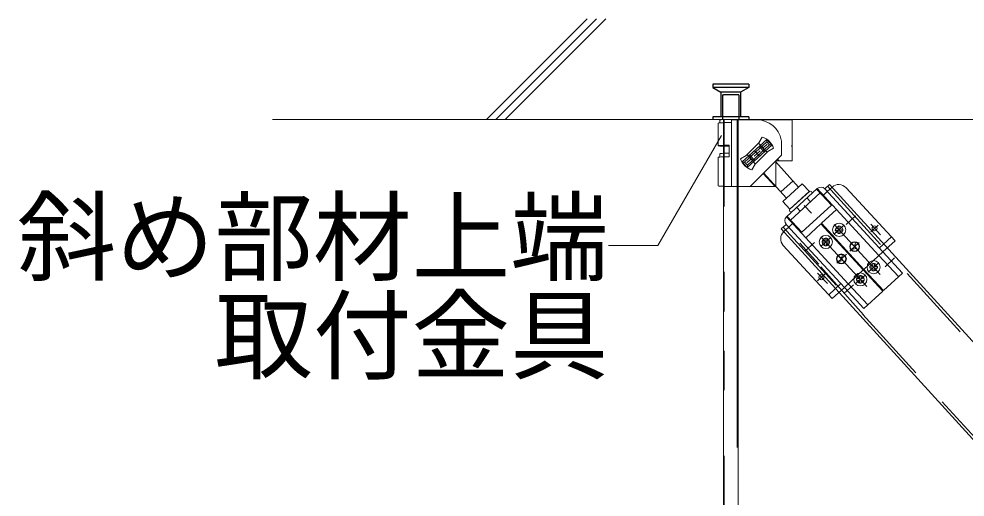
# Model space of a CAD drawing. Units: millimetres on the paper, with parts at other scales. Extents: x -195 to 195, y -140 to 138.
# Drawn here: x -118.09 to -103.68, y 26.01 to 33.3 of the extents above; entities that cross this region are included whole.
import ezdxf
from ezdxf.enums import TextEntityAlignment as Align

# ---------------------------------------------------------------- set-up
doc = ezdxf.new("R2010")
doc.units = ezdxf.units.MM
for name, pattern in [('CHAIN1', [8, 5, -1, 1, -1]), ('DASHED1', [1.8, 1.2, -0.6]), ('DOUBLE_CHAIN1', [8.8, 5, -1, 0.6, -0.6, 0.6, -1])]:
    doc.linetypes.add(name, pattern=pattern)
for name, color, linetype, lineweight in [('7-1_吊り材', 7, 'Continuous', 18), ('7-4_ブレース・補強材', 3, 'DASHED1', 18), ('7-5_寸法', 4, 'Continuous', 9), ('7-6_文字', 3, 'Continuous', 18), ('7-9_躯体他', 4, 'Continuous', 9), ('7-C_ビス・アンカーボルト・強調図形', 2, 'Continuous', 25)]:
    doc.layers.add(name, color=color, linetype=linetype, lineweight=lineweight)
doc.styles.add('ＭＳ ゴシック', font='')
doc.styles.get('ＭＳ ゴシック').set_extended_font_data('MS Gothic')

msp = doc.modelspace()

# ---------------------------------------------------------------- linework, layer by layer
at = {"layer": '7-1_吊り材'}
for p, q in [((-107.362, 31.766), (-107.362, 21.64)), ((-107.137, 31.766), (-107.137, 21.64))]:
    msp.add_line(p, q, dxfattribs=at)
at = {"layer": '7-1_吊り材', "linetype": 'DOUBLE_CHAIN1'}
for p, q in [((-107.348, 21.64), (-107.348, 31.766)), ((-107.151, 31.766), (-107.151, 21.64))]:
    msp.add_line(p, q, dxfattribs=at)
at = {"layer": '7-4_ブレース・補強材'}
for p, q in [((-105.774, 30.748), (-96.029, 20.038)), ((-106.451, 30.124), (-96.709, 19.419))]:
    msp.add_line(p, q, dxfattribs=at)
at = {"layer": '7-4_ブレース・補強材', "color": 4, "linetype": 'Continuous', "lineweight": 9}
for p, q in [((-106.196, 29.88), (-105.91, 29.558)), ((-105.876, 29.519), (-105.226, 28.786))]:
    msp.add_line(p, q, dxfattribs=at)
at = {"layer": '7-5_寸法', "color": 3, "lineweight": 18}
for p, q in [((-105.745, 30.775), (-95.999, 20.065)), ((-106.48, 30.097), (-96.739, 19.392))]:
    msp.add_line(p, q, dxfattribs=at)
at = {"layer": '7-6_文字'}
for p, q in [((-107.442, 31.708), (-107.442, 31.363)), ((-107.417, 31.758), (-107.417, 31.712)), ((-107.328, 31.766), (-107.378, 31.766)), ((-107.362, 31.703), (-107.362, 31.703)), ((-107.237, 31.766), (-107.328, 31.766)), ((-107.237, 31.766), (-107.137, 31.766)), ((-107.237, 31.758), (-106.849, 31.758)), ((-107.237, 30.79), (-107.237, 31.717)), ((-106.849, 31.758), (-106.312, 31.758)), ((-106.312, 31.134), (-106.312, 31.758)), ((-107.074, 31.117), (-106.7, 31.457)), ((-107.038, 31.116), (-106.702, 31.422)), ((-106.819, 31.41), (-107.014, 31.216)), ((-106.819, 31.41), (-106.77, 31.496)), ((-106.702, 31.422), (-106.7, 31.457)), ((-106.7, 31.457), (-106.625, 31.374)), ((-107.274, 31.372), (-107.273, 31.197)), ((-106.625, 31.374), (-106.998, 31.034)), ((-106.849, 31.246), (-106.891, 31.292)), ((-106.685, 31.276), (-106.879, 31.081)), ((-106.849, 31.246), (-106.803, 31.288)), ((-106.822, 31.399), (-106.692, 31.261)), ((-106.757, 31.33), (-106.694, 31.387)), ((-106.685, 31.276), (-106.599, 31.325)), ((-106.66, 31.376), (-106.625, 31.374)), ((-106.474, 31.222), (-106.474, 31.383)), ((-106.312, 31.371), (-106.319, 31.371)), ((-106.312, 31.134), (-106.312, 31.346)), ((-107.442, 31.188), (-107.442, 30.752)), ((-107.417, 31.243), (-107.417, 31.192)), ((-107.014, 31.216), (-107.099, 31.166)), ((-107.004, 31.233), (-106.879, 31.089)), ((-106.942, 31.161), (-107.004, 31.104)), ((-106.474, 31.221), (-106.952, 30.744)), ((-106.849, 31.246), (-106.895, 31.204)), ((-106.849, 31.246), (-106.807, 31.199)), ((-106.569, 31.123), (-106.215, 30.735)), ((-106.312, 31.134), (-106.562, 31.134)), ((-106.562, 31.134), (-106.562, 30.744)), ((-106.513, 31.134), (-106.538, 31.157)), ((-107.038, 31.116), (-107.074, 31.117)), ((-106.998, 31.034), (-107.074, 31.117)), ((-106.996, 31.069), (-107.038, 31.116)), ((-106.996, 31.069), (-106.998, 31.034)), ((-106.879, 31.081), (-106.929, 30.995)), ((-106.575, 30.744), (-106.754, 30.942)), ((-106.749, 30.95), (-106.4, 30.566)), ((-107.237, 30.744), (-107.237, 30.79)), ((-107.237, 30.744), (-106.562, 30.744)), ((-106.484, 30.659), (-106.299, 30.827)), ((-106.16, 30.785), (-106.456, 30.516)), ((-105.932, 30.711), (-106.401, 30.28)), ((-106.052, 30.667), (-106.16, 30.785)), ((-105.941, 30.703), (-105.717, 30.46)), ((-105.745, 30.775), (-105.819, 30.707)), ((-105.819, 30.707), (-104.933, 29.745)), ((-105.705, 30.733), (-105.78, 30.665)), ((-105.493, 30.724), (-104.748, 29.915)), ((-106.348, 30.398), (-106.052, 30.667)), ((-106.347, 30.397), (-106.053, 30.668)), ((-105.877, 30.653), (-105.887, 30.644)), ((-105.877, 30.653), (-104.992, 29.691)), ((-106.348, 30.398), (-106.456, 30.516)), ((-105.717, 30.46), (-106.168, 30.045)), ((-106.129, 30.455), (-106.022, 30.336)), ((-106.391, 30.288), (-106.168, 30.045)), ((-105.639, 30.393), (-105.868, 30.182)), ((-106.405, 30.166), (-106.48, 30.097)), ((-106.441, 30.056), (-106.366, 30.124)), ((-106.405, 30.166), (-105.519, 29.205)), ((-106.375, 30.133), (-106.366, 30.124)), ((-106.346, 30.221), (-106.337, 30.229)), ((-106.346, 30.221), (-105.46, 29.259)), ((-106.316, 30.188), (-106.307, 30.178)), ((-106.107, 29.961), (-105.878, 30.173)), ((-105.231, 29.471), (-105.878, 30.173)), ((-105.221, 29.479), (-105.868, 30.182)), ((-105.609, 30.141), (-105.611, 30.109)), ((-105.609, 30.141), (-105.584, 30.14)), ((-105.584, 30.14), (-105.586, 30.107)), ((-105.656, 30.098), (-105.657, 30.073)), ((-105.657, 30.073), (-105.625, 30.072)), ((-105.656, 30.098), (-105.624, 30.097)), ((-105.613, 30.059), (-105.614, 30.026)), ((-105.614, 30.026), (-105.589, 30.025)), ((-105.588, 30.058), (-105.589, 30.025)), ((-105.575, 30.069), (-105.542, 30.068)), ((-105.574, 30.094), (-105.541, 30.093)), ((-105.541, 30.093), (-105.542, 30.068)), ((-106.449, 29.844), (-105.704, 29.035)), ((-105.858, 29.912), (-105.859, 29.887)), ((-105.859, 29.887), (-105.827, 29.885)), ((-105.858, 29.912), (-105.826, 29.91)), ((-105.815, 29.872), (-105.816, 29.84)), ((-105.816, 29.84), (-105.791, 29.839)), ((-105.811, 29.955), (-105.813, 29.922)), ((-105.811, 29.955), (-105.787, 29.954)), ((-105.79, 29.871), (-105.791, 29.839)), ((-105.787, 29.954), (-105.788, 29.921)), ((-105.777, 29.883), (-105.745, 29.882)), ((-105.776, 29.908), (-105.743, 29.907)), ((-105.743, 29.907), (-105.745, 29.882)), ((-105.362, 29.826), (-105.412, 29.871)), ((-105.362, 29.826), (-105.412, 29.78)), ((-105.396, 29.856), (-105.357, 29.85)), ((-105.362, 29.826), (-105.347, 29.891)), ((-105.362, 29.826), (-105.316, 29.776)), ((-104.933, 29.745), (-104.748, 29.915)), ((-105.564, 29.639), (-105.615, 29.684)), ((-105.564, 29.639), (-105.549, 29.705)), ((-105.412, 29.78), (-105.339, 29.8)), ((-104.933, 29.745), (-104.636, 29.423)), ((-105.564, 29.639), (-105.614, 29.594)), ((-105.614, 29.594), (-105.541, 29.614)), ((-105.598, 29.67), (-105.559, 29.663)), ((-105.564, 29.639), (-105.519, 29.59)), ((-105.084, 29.571), (-105.085, 29.539)), ((-105.084, 29.571), (-105.059, 29.57)), ((-105.059, 29.57), (-105.061, 29.537)), ((-105.231, 29.471), (-104.934, 29.149)), ((-105.131, 29.528), (-105.132, 29.503)), ((-105.132, 29.503), (-105.1, 29.502)), ((-105.131, 29.528), (-105.099, 29.527)), ((-105.088, 29.489), (-105.089, 29.456)), ((-105.089, 29.456), (-105.064, 29.455)), ((-105.063, 29.488), (-105.064, 29.455)), ((-105.05, 29.499), (-105.017, 29.498)), ((-105.049, 29.524), (-105.016, 29.523)), ((-105.016, 29.523), (-105.017, 29.498)), ((-104.636, 29.423), (-104.925, 29.158)), ((-105.333, 29.342), (-105.334, 29.317)), ((-105.334, 29.317), (-105.302, 29.315)), ((-105.333, 29.342), (-105.301, 29.34)), ((-105.29, 29.302), (-105.291, 29.27)), ((-105.291, 29.27), (-105.266, 29.269)), ((-105.286, 29.385), (-105.288, 29.352)), ((-105.286, 29.385), (-105.261, 29.384)), ((-105.265, 29.301), (-105.266, 29.269)), ((-105.261, 29.384), (-105.263, 29.351)), ((-105.252, 29.313), (-105.219, 29.312)), ((-105.251, 29.338), (-105.218, 29.337)), ((-105.218, 29.337), (-105.219, 29.312)), ((-105.704, 29.035), (-105.519, 29.205)), ((-105.519, 29.205), (-105.223, 28.883)), ((-105.223, 28.883), (-104.934, 29.149))]:
    msp.add_line(p, q, dxfattribs=at)
at = {"layer": '7-6_文字', "linetype": 'DASHED1'}
for p, q in [((-107.362, 31.766), (-107.362, 31.141)), ((-107.362, 31.752), (-107.362, 31.39)), ((-107.137, 31.766), (-107.137, 31.141)), ((-106.815, 31.353), (-106.739, 31.27)), ((-106.799, 31.367), (-106.723, 31.284)), ((-107.362, 31.238), (-107.361, 30.746)), ((-106.975, 31.207), (-106.899, 31.124)), ((-106.959, 31.222), (-106.883, 31.138)), ((-106.503, 30.791), (-106.503, 30.791)), ((-105.877, 30.653), (-105.932, 30.711)), ((-106.337, 30.229), (-105.887, 30.644)), ((-106.088, 30.567), (-106.034, 30.509)), ((-105.78, 30.665), (-105.839, 30.61)), ((-106.244, 30.424), (-106.19, 30.365)), ((-106.346, 30.221), (-106.401, 30.28)), ((-106.366, 30.124), (-106.307, 30.178)), ((-104.987, 29.804), (-104.802, 29.974)), ((-105.221, 29.479), (-104.933, 29.745)), ((-104.992, 29.691), (-104.695, 29.369)), ((-105.285, 29.53), (-105.276, 29.538)), ((-105.519, 29.205), (-105.231, 29.471)), ((-105.758, 29.093), (-105.573, 29.264)), ((-105.46, 29.259), (-105.164, 28.937))]:
    msp.add_line(p, q, dxfattribs=at)
at = {"layer": '7-6_文字', "color": 7}
for p, q in [((-107.388, 31.521), (-108.357, 29.842)), ((-108.357, 29.842), (-109.111, 29.842))]:
    msp.add_line(p, q, dxfattribs=at)
at = {"layer": '7-6_文字', "linetype": 'CHAIN1'}
for p, q in [((-105.493, 30.164), (-105.347, 30.298)), ((-105.674, 30.164), (-104.973, 29.404)), ((-105.672, 30.016), (-105.531, 30.146)), ((-105.117, 30.169), (-104.969, 30.008)), ((-105.116, 30.052), (-105.004, 30.155)), ((-105.876, 29.978), (-105.176, 29.217)), ((-105.871, 29.833), (-105.724, 29.968)), ((-106.119, 29.757), (-105.975, 29.89)), ((-105.435, 29.758), (-105.294, 29.888)), ((-105.634, 29.575), (-105.487, 29.711)), ((-105.006, 29.576), (-105.157, 29.437)), ((-104.9, 29.52), (-104.754, 29.655)), ((-105.928, 29.305), (-105.809, 29.413)), ((-105.926, 29.423), (-105.778, 29.263)), ((-105.346, 29.263), (-105.199, 29.398)), ((-105.526, 29.114), (-105.382, 29.246))]:
    msp.add_line(p, q, dxfattribs=at)
at = {"layer": '7-6_文字'}
for points in [[(-107.237, 31.717), (-107.272, 31.717), (-107.307, 31.716), (-107.339, 31.716), (-107.369, 31.715), (-107.394, 31.714), (-107.414, 31.713), (-107.429, 31.711), (-107.439, 31.71), (-107.442, 31.708)], [(-107.362, 31.752), (-107.349, 31.76), (-107.339, 31.765)], [(-107.237, 31.717), (-107.237, 31.758), (-107.237, 31.766)], [(-106.702, 31.422), (-106.66, 31.376), (-106.996, 31.069)], [(-107.275, 31.372), (-107.309, 31.371), (-107.341, 31.371), (-107.37, 31.37), (-107.395, 31.369), (-107.415, 31.367), (-107.43, 31.366), (-107.439, 31.364), (-107.442, 31.363), (-107.438, 31.361), (-107.429, 31.36), (-107.413, 31.358), (-107.392, 31.357), (-107.367, 31.356), (-107.337, 31.355), (-107.305, 31.355), (-107.275, 31.354)], [(-107.275, 31.368), (-107.295, 31.368), (-107.313, 31.367), (-107.329, 31.367), (-107.342, 31.366), (-107.352, 31.365), (-107.359, 31.364), (-107.362, 31.363), (-107.361, 31.362), (-107.356, 31.361), (-107.347, 31.36), (-107.336, 31.36), (-107.321, 31.359), (-107.304, 31.358), (-107.284, 31.358), (-107.275, 31.358)], [(-106.319, 31.371), (-106.319, 31.346), (-106.312, 31.346)], [(-107.273, 31.197), (-107.308, 31.196), (-107.34, 31.196), (-107.369, 31.195), (-107.394, 31.194), (-107.415, 31.192), (-107.43, 31.191), (-107.439, 31.189), (-107.442, 31.188)], [(-107.362, 31.238), (-107.349, 31.245), (-107.339, 31.251)], [(-105.231, 29.471), (-105.221, 29.479), (-104.925, 29.158)]]:
    msp.add_lwpolyline(points, dxfattribs=at)
at = {"layer": '7-6_文字', "linetype": 'DOUBLE_CHAIN1'}
msp.add_lwpolyline([(-107.237, 30.744), (-107.272, 30.744), (-107.307, 30.744), (-107.339, 30.745), (-107.368, 30.746), (-107.394, 30.747), (-107.414, 30.748), (-107.429, 30.75), (-107.442, 30.752)], dxfattribs=at)
at = {"layer": '7-6_文字'}
for centre, radius in [((-105.599, 30.083), 0.1), ((-105.599, 30.083), 0.0563), ((-105.059, 30.105), 0.0375), ((-105.801, 29.897), 0.1), ((-105.801, 29.897), 0.0563), ((-105.362, 29.826), 0.075), ((-105.362, 29.826), 0.075), ((-105.362, 29.826), 0.0675), ((-105.564, 29.639), 0.075), ((-105.564, 29.639), 0.075), ((-105.564, 29.639), 0.0675), ((-105.074, 29.513), 0.1), ((-105.074, 29.513), 0.0563), ((-105.868, 29.36), 0.0375), ((-105.276, 29.327), 0.1), ((-105.276, 29.327), 0.0563)]:
    msp.add_circle(centre, radius, dxfattribs=at)
for centre, radius, start, end in [((-107.282, 30.745), 1.022, 92.5588, 97.554), ((-106.849, 31.383), 0.375, 10.5472, 90), ((-106.849, 31.246), 0.263, 17.6267, 72.3739), ((-106.849, 31.383), 0.375, 0, 10.5472), ((-107.304, 30.48), 0.772, 87.7565, 98.3983), ((-106.849, 31.246), 0.263, 197.6258, 252.3738), ((-105.877, 30.653), 0.08, 42.6543, 132.6543), ((-105.604, 30.623), 0.15, 42.6543, 132.6543), ((-106.036, 30.649), 0.025, 312.5702, 132.5702), ((-106.346, 30.221), 0.08, 132.6543, 222.6543), ((-106.33, 30.379), 0.025, 132.5702, 312.5702), ((-106.339, 29.945), 0.15, 132.6543, 222.6543), ((-105.623, 30.109), 0.0125, 267.5701, 357.5702), ((-105.625, 30.059), 0.0125, 357.5702, 87.5701), ((-105.575, 30.057), 0.0125, 87.5701, 177.5702), ((-105.573, 30.107), 0.0125, 177.5702, 267.5702), ((-105.825, 29.923), 0.0125, 267.5701, 357.5702), ((-105.827, 29.873), 0.0125, 357.5702, 87.5701), ((-105.778, 29.871), 0.0125, 87.5701, 177.5702), ((-105.775, 29.921), 0.0125, 177.5702, 267.5702), ((-105.098, 29.539), 0.0125, 267.5701, 357.5702), ((-105.048, 29.537), 0.0125, 177.5702, 267.5702), ((-105.1, 29.489), 0.0125, 357.5702, 87.5701), ((-105.05, 29.487), 0.0125, 87.5701, 177.5702), ((-105.3, 29.353), 0.0125, 267.5701, 357.5702), ((-105.302, 29.303), 0.0125, 357.5702, 87.5701), ((-105.252, 29.301), 0.0125, 87.5701, 177.5702), ((-105.25, 29.351), 0.0125, 177.5702, 267.5702)]:
    msp.add_arc(centre, radius, start, end, dxfattribs=at)
at = {"layer": '7-9_躯体他'}
for p, q in [((-109.437, 33.296), (-110.967, 31.766)), ((-109.294, 33.297), (-110.826, 31.766)), ((-109.153, 33.297), (-110.684, 31.766)), ((-114.225, 31.766), (-55.735, 31.766))]:
    msp.add_line(p, q, dxfattribs=at)
at = {"layer": '7-C_ビス・アンカーボルト・強調図形', "linetype": 'DASHED1'}
for p, q in [((-106.974, 32.303), (-107.524, 32.303)), ((-107.524, 32.303), (-107.524, 32.253)), ((-106.974, 32.303), (-106.974, 32.253)), ((-106.974, 32.253), (-107.524, 32.253)), ((-107.524, 32.253), (-107.399, 32.178)), ((-107.099, 32.178), (-107.399, 32.178)), ((-107.399, 32.178), (-107.399, 31.803)), ((-107.374, 32.141), (-107.362, 32.141)), ((-107.374, 32.141), (-107.374, 31.766)), ((-107.124, 32.141), (-107.362, 32.141)), ((-107.124, 32.141), (-107.124, 31.766)), ((-106.974, 32.253), (-107.099, 32.178)), ((-107.099, 32.178), (-107.099, 31.803)), ((-106.974, 31.803), (-107.524, 31.803)), ((-107.524, 31.803), (-107.524, 31.766)), ((-106.974, 31.803), (-106.974, 31.766))]:
    msp.add_line(p, q, dxfattribs=at)

# ---------------------------------------------------------------- texts
at = {"layer": '7-6_文字', "color": 7, "style": 'ＭＳ ゴシック'}
for s, p in [('斜め部材上端', (-118.111, 29.092)), ('取付金具', (-115.111, 27.592))]:
    msp.add_text(s, height=1.1, dxfattribs=at).set_placement(p, align=Align.BOTTOM_LEFT)

doc.saveas('drawing.dxf')
